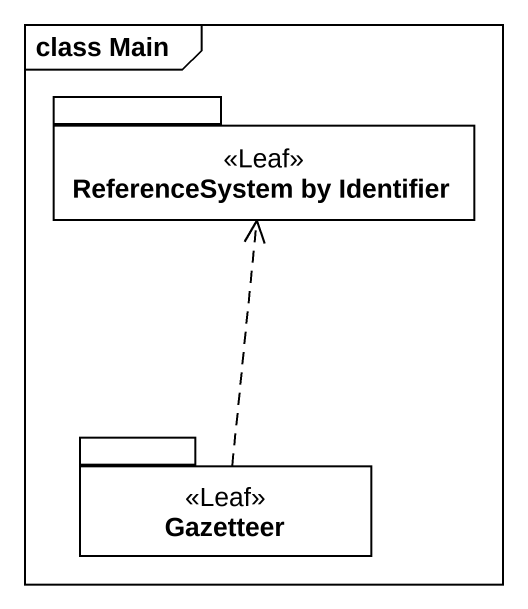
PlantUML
@startuml
mainframe class Main
package "ReferenceSystem by Identifier" as ReferenceSystem_by <<Leaf>> {
}
package Gazetteer <<Leaf>> {
}
Gazetteer .up.> ReferenceSystem_by
@enduml
